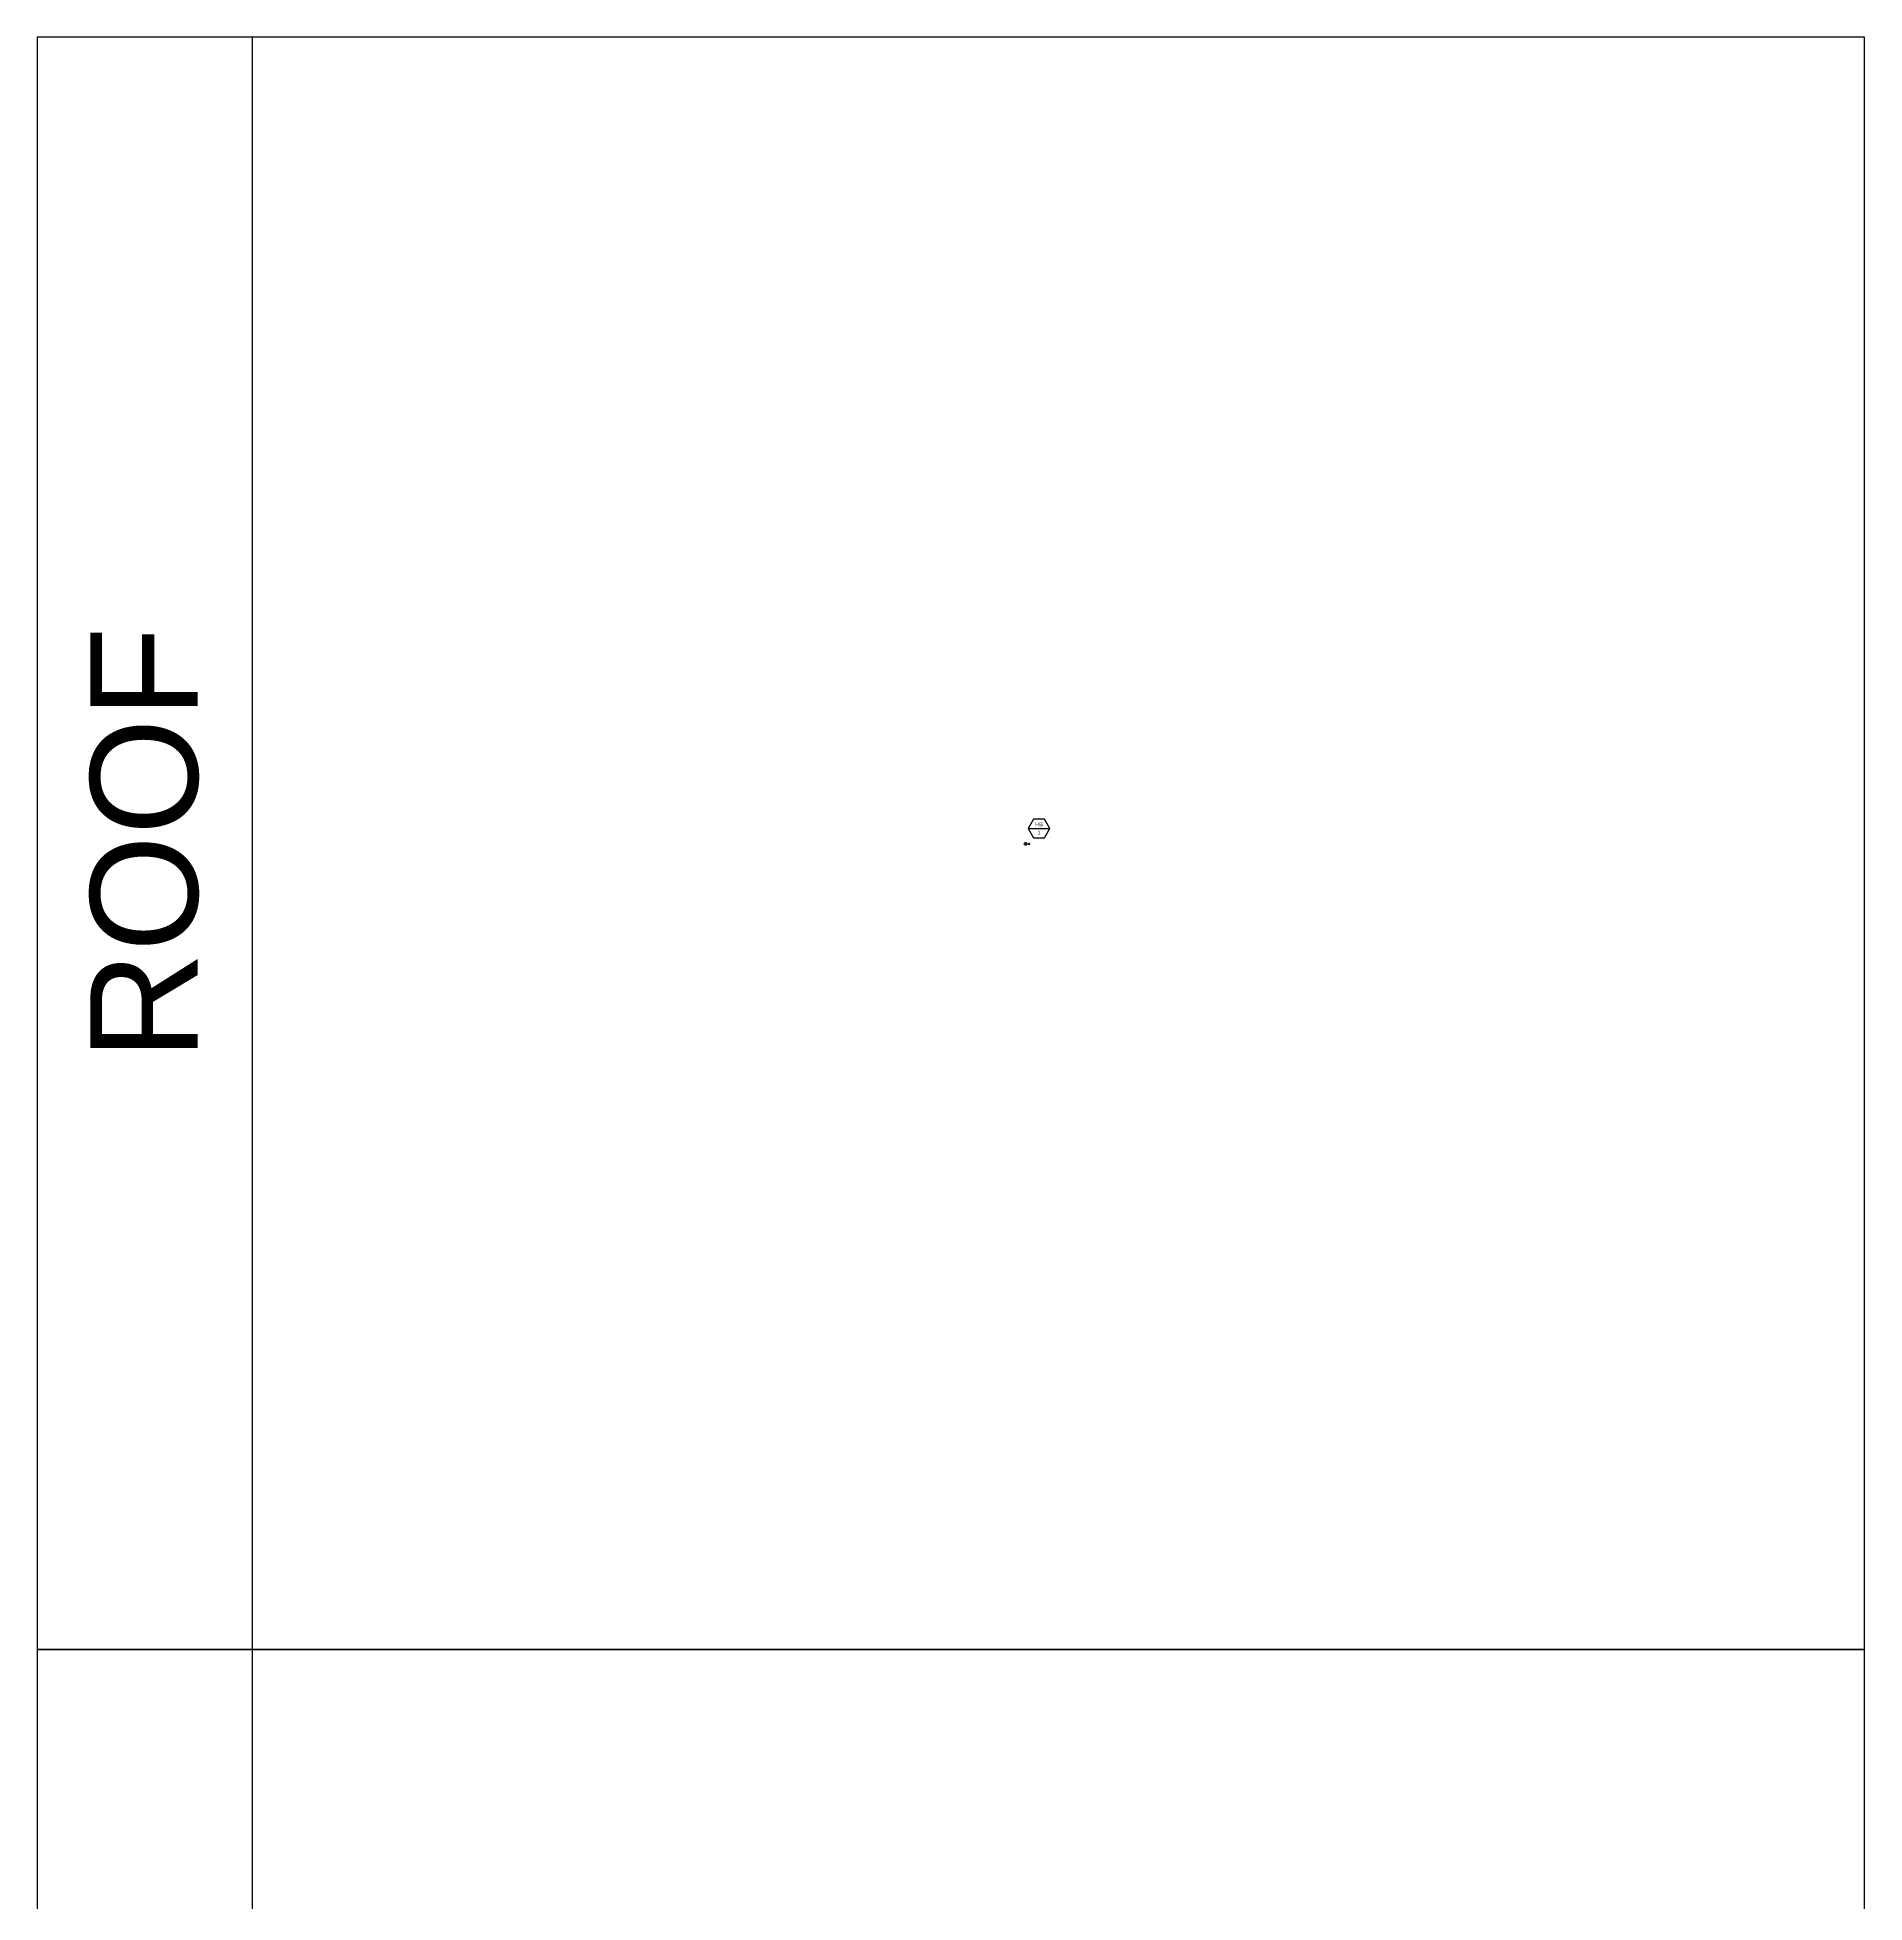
# Model space of a CAD drawing. Extents: x -1929 to 2514, y -3133 to 5867.
# Drawn here: x 474 to 2514, y 3784 to 5867 of the extents above; entities that cross this region are included whole.
import ezdxf
from ezdxf.enums import TextEntityAlignment as Align

# ---------------------------------------------------------------- set-up
doc = ezdxf.new("R2010")
doc.units = 0
doc.header["$LTSCALE"] = 24
doc.header["$MEASUREMENT"] = 0
doc.layers.get('0').update_dxf_attribs({"color": 8})
for name, color, linetype in [('GEC_BKGD', 8, 'Continuous'), ('PLUM-CW', 3, 'Cold_Water_Flow'), ('PLUM-DIM-CW-TEXT', 2, 'Continuous')]:
    doc.layers.add(name, color=color, linetype=linetype)
doc.layers.get('0').freeze()
doc.styles.add('A2', font='arial.ttf', dxfattribs={"height": 4.5})
doc.styles.get("Standard").update_dxf_attribs({"font": 'arial.ttf'})
doc.linetypes.add('Cold_Water_Flow', pattern='A,0.875,-0.125,0,-0.125,0.875,-0.125,["CW",Standard,S=0.1,R=0,X=-0.12585,Y=-0.05],-0.1,0.875,[1,GEC_FlowArrow.shx,S=0.0625,R=0,X=0,Y=0],0.5', length=3.6)

# ---------------------------------------------------------------- blocks, each defined once
blk = doc.blocks.new('Tag-Equipment')
at = {"color": 0}
blk.add_line((-12, 0), (12, 0), dxfattribs=at)
blk.add_lwpolyline([(-12, 0), (-6, -10.4), (6, -10.4), (12, 0), (6, 10.4), (-6, 10.4)], close=True, dxfattribs=at)
at = {"color": 0, "style": 'A2'}
for tag, p in [('TAG', (0, 4.8)), ('#', (0, -4.8))]:
    blk.add_attdef(tag, text='', height=4.5, dxfattribs=at).set_placement(p, align=Align.MIDDLE_CENTER)
blk = doc.blocks.new('*U77')
at = {"linetype": 'Continuous'}
blk.add_arc((0, 0), 1.5, 131.8103, 48.1897, dxfattribs=at)
blk = doc.blocks.new('*U66')
at = {"linetype": 'Continuous'}
for p, q in [((-1, 4), (1, 4)), ((0, 0), (0, 5))]:
    blk.add_line(p, q, dxfattribs=at)

msp = doc.modelspace()

# ---------------------------------------------------------------- linework, layer by layer
at = {"layer": 'GEC_BKGD', "color": 4}
for points in [[(714.1, 5866.8), (714.1, 4066.8), (2514.1, 4066.8), (2514.1, 5866.8), (474.1, 5866.8), (474.1, 4066.8), (714.1, 4066.8)], [(714.1, 4066.8), (714.1, 2266.8), (2514.1, 2266.8), (2514.1, 4066.8), (474.1, 4066.8), (474.1, 2266.8), (714.1, 2266.8)]]:
    msp.add_lwpolyline(points, dxfattribs=at)

# ---------------------------------------------------------------- block references
at = {"layer": 'PLUM-CW', "xscale": -1, "rotation": 270}
for name in ['*U77', '*U66']:
    msp.add_blockref(name, (1577.4, 4966.4), dxfattribs=at)
at = {"layer": 'PLUM-DIM-CW-TEXT'}
msp.add_blockref('Tag-Equipment', (1592.4, 4983.5), dxfattribs=at).add_auto_attribs({'TAG': 'HB', '#': '1'})

# ---------------------------------------------------------------- texts
at = {"layer": 'GEC_BKGD', "color": 2, "insert": (594.1, 4966.8), "char_height": 120, "width": 1800, "attachment_point": 5, "rotation": 90, "style": 'A2'}
msp.add_mtext('ROOF', dxfattribs=at)

doc.saveas('drawing.dxf')
